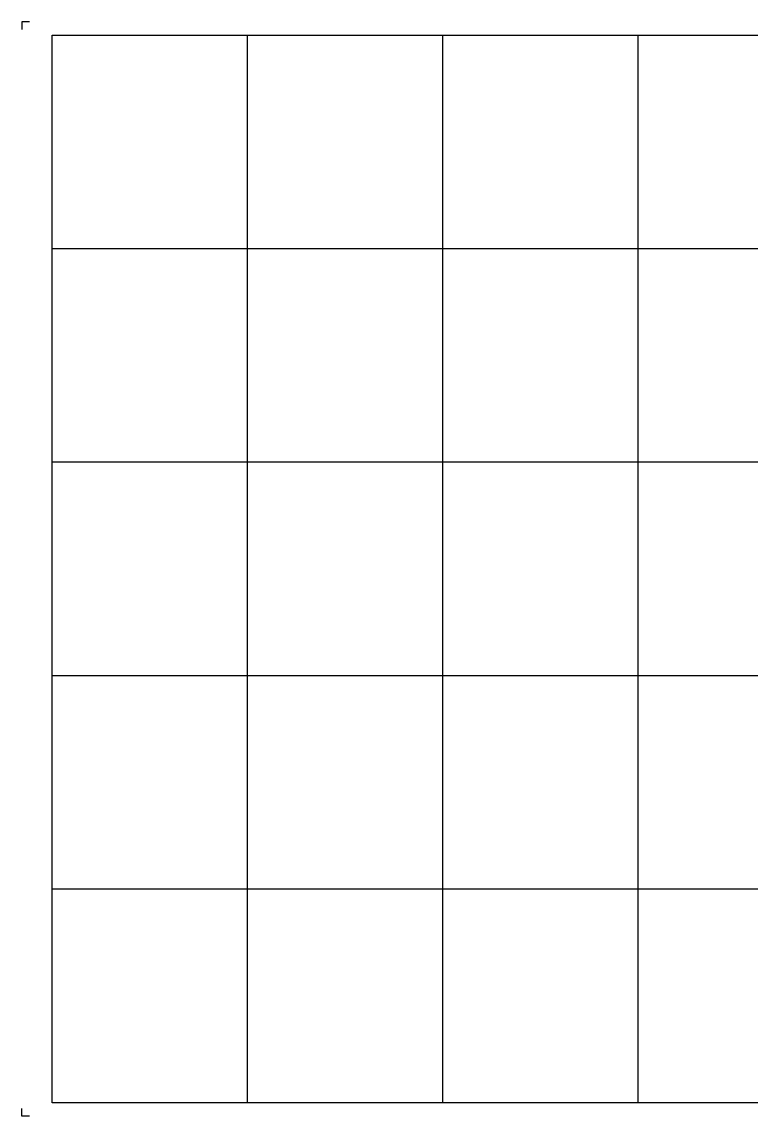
# Paper-space layout '36x48' of a CAD drawing. Header units: inches. Extents: x 0 to 48, y 0 to 36.
# Drawn here: x 0 to 24, y 0 to 36 of the extents above; entities that cross this region are included whole.
import ezdxf
from ezdxf.enums import TextEntityAlignment as Align

# ---------------------------------------------------------------- set-up
doc = ezdxf.new("R2010")
doc.units = ezdxf.units.IN
doc.header["$LTSCALE"] = 0.5
doc.header["$MEASUREMENT"] = 0
doc.layers.get('Defpoints').update_dxf_attribs({"color": 27})
doc.layers.add('G-Anno-Nplt', color=140, linetype='Continuous', plot=False)
doc.layers.add('G-Anno-Ttlb', color=7, linetype='Continuous')
doc.styles.add('Arial', font='arial.ttf', dxfattribs={"width": 0.85})
doc.styles.add('Arial Bold', font='arialbd.ttf', dxfattribs={"width": 0.85})

# ---------------------------------------------------------------- blocks, each defined once
blk = doc.blocks.new('BORDER36x48')
at = {"layer": 'G-Anno-Nplt'}
for points in [[(0.25, 36), (0, 36), (0, 35.75)], [(0.25, 0), (0, 0), (0, 0.25)]]:
    blk.add_lwpolyline(points, dxfattribs=at)
at = {"layer": 'G-Anno-Ttlb'}
blk.add_lwpolyline([(44.562, 0.437), (1, 0.437), (1, 35.562), (44.562, 35.562), (44.562, 0.437)], dxfattribs=at)
blk.add_lwpolyline([(44.562, 0.437), (1, 0.437), (1, 35.562), (44.562, 35.562), (44.562, 0.437)], dxfattribs=at)
at = {"style": 'Arial', "width": 0.85, "flags": 8}
for tag, p, height, rotation in [('PROJECTNAME1_001', (45.188, 13.357), 0.25, 90), ('PROJECTNAME2_001', (45.563, 13.357), 0.25, 90), ('PROJECTNAME3_001', (45.938, 13.357), 0.25, 90), ('PROJECTADDRESS1_001', (46.438, 13.44), 0.188, 90), ('PROJECTADDRESS2_001', (46.75, 13.44), 0.188, 90), ('PROJECTADDRESS3_001', (47.063, 13.44), 0.188, 90), ('MILESTONE_001', (45.829, 7.758), 0.188, 45)]:
    blk.add_attdef(tag, p, '', height=height, rotation=rotation, dxfattribs=at)
at = {"style": 'Arial Bold', "width": 0.85, "flags": 8}
for tag, p, height in [('DATE_001', (45.69, 6.218), 0.188), ('PROJECT#_001', (45.116, 3.75), 0.125), ('SHEETNAME_001', (45.69, 3.156), 0.188), ('SHT#_001', (45.031, 0.906), 0.688)]:
    blk.add_attdef(tag, p, '', height=height, dxfattribs=at)
at = {"color": 4, "width": 0.85}
for tag, height, style, p in [('REV#1', 0.0938, 'Arial', (44.781, 5.654)), ('REVDRW#1', 0.0938, 'Arial', (46.5, 5.654)), ('REVDATE#1', 0.0938, 'Arial', (46.969, 5.654)), ('REV#2', 0.0938, 'Arial', (44.781, 5.342)), ('REV#3', 0.0938, 'Arial', (44.781, 5.029)), ('REVDRW#2', 0.0938, 'Arial', (46.5, 5.342)), ('REVDRW#3', 0.0938, 'Arial', (46.5, 5.029)), ('REVDATE#2', 0.0938, 'Arial', (46.969, 5.342)), ('REVDATE#3', 0.0938, 'Arial', (46.969, 5.029)), ('REV#4', 0.0938, 'Arial', (44.781, 4.717)), ('REVDRW#4', 0.0938, 'Arial', (46.5, 4.717)), ('REVDATE#4', 0.0938, 'Arial', (46.969, 4.717)), ('REV#5', 0.0938, 'Arial', (44.781, 4.404)), ('REVDRW#5', 0.0938, 'Arial', (46.5, 4.404)), ('REVDATE#5', 0.0938, 'Arial', (46.969, 4.404)), ('AUTHOR', 0.125, 'Arial Bold', (46.57, 3.812))]:
    blk.add_attdef(tag, text='', height=height, dxfattribs=dict(at, style=style)).set_placement(p, align=Align.MIDDLE_CENTER)
at = {"color": 4, "style": 'Arial', "width": 0.85}
for tag, p in [('REVDESC#1-1', (44.989, 5.654)), ('REVDESC#1-2', (44.989, 5.531)), ('REVDESC#2-1', (44.989, 5.342)), ('REVDESC#2-2', (44.989, 5.219)), ('REVDESC#3-1', (44.989, 5.029)), ('REVDESC#3-2', (44.989, 4.906)), ('REVDESC#4-1', (44.989, 4.717)), ('REVDESC#4-2', (44.989, 4.594)), ('REVDESC#5-1', (44.989, 4.404)), ('REVDESC#5-2', (44.989, 4.281))]:
    blk.add_attdef(tag, text='', height=0.0938, dxfattribs=at).set_placement(p, align=Align.MIDDLE_LEFT)

psp = doc.layouts.new('36x48')

# ---------------------------------------------------------------- linework, layer by layer
at = {"layer": 'Defpoints'}
for p, q in [((7.427, 0.437), (7.427, 35.562)), ((13.854, 0.437), (13.854, 35.562)), ((20.281, 0.437), (20.281, 35.562)), ((39.562, 28.537), (1, 28.537)), ((39.562, 21.512), (1, 21.512)), ((39.562, 14.487), (1, 14.487)), ((39.562, 7.462), (1, 7.462))]:
    psp.add_line(p, q, dxfattribs=at)

# ---------------------------------------------------------------- block references
psp.add_blockref('BORDER36x48', (0, 0))

doc.saveas('drawing.dxf')
